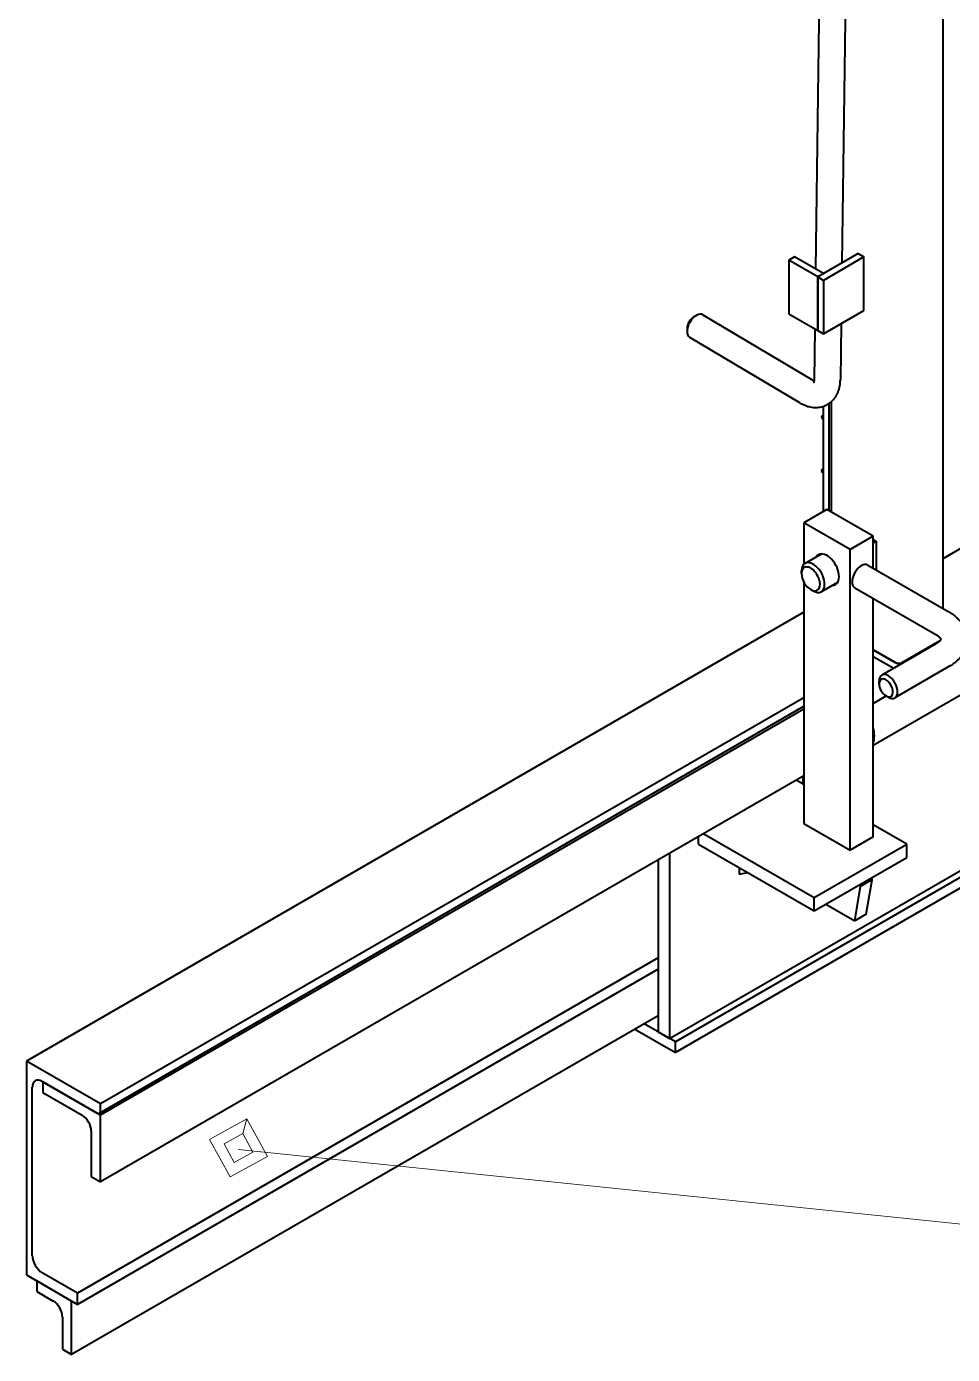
# Model space of a CAD drawing. Header units: millimetres. Extents: x 30271 to 35001, y 5679 to 9007.
# Drawn here: x 30596 to 30992, y 5679 to 6247 of the extents above; entities that cross this region are included whole.
import ezdxf

# ---------------------------------------------------------------- set-up
doc = ezdxf.new("R2010")
doc.units = ezdxf.units.MM
doc.linetypes.add('K5LT_BASIC', pattern=[0])
doc.linetypes.add('K5LT_THIN', pattern=[0])
doc.layers.add('0 VIEW0', color=7, linetype='Continuous')
doc.layers.add('0 VIEW4', color=7, linetype='Continuous')

msp = doc.modelspace()

# ---------------------------------------------------------------- linework, layer by layer
at = {"layer": '0 VIEW0', "color": 5, "linetype": 'K5LT_BASIC', "lineweight": 40}
for p, q in [((30988.008, 6665.067), (30988.008, 5997.971)), ((30940.079, 6633.431), (30933.55, 6143.112)), ((30951.278, 6633.282), (30944.786, 6145.724)), ((30924.531, 6148.319), (30922.056, 6146.89)), ((30934.43, 6139.746), (30922.056, 6146.89)), ((30922.056, 6146.89), (30922.056, 6124.028)), ((30936.905, 6141.175), (30924.531, 6148.319)), ((30951.754, 6149.748), (30934.43, 6139.746)), ((30954.229, 6148.319), (30936.905, 6138.317)), ((30951.754, 6149.748), (30954.229, 6148.319)), ((30954.229, 6125.457), (30954.229, 6148.319)), ((30936.905, 6141.175), (30934.43, 6139.746)), ((30934.43, 6139.746), (30936.905, 6138.317)), ((30934.43, 6139.746), (30934.43, 6116.884)), ((30934.43, 6116.884), (30934.43, 6139.746)), ((30936.905, 6138.317), (30936.905, 6115.455)), ((30936.905, 6115.455), (30954.229, 6125.457)), ((30881.603, 6122.834), (30882.637, 6123.396)), ((30885.321, 6123.605), (30932.338, 6095.631)), ((30922.056, 6124.028), (30934.43, 6116.884)), ((30944.441, 6119.805), (30944.119, 6095.652)), ((30878.498, 6117.615), (30878.498, 6116.438)), ((30879.594, 6113.979), (30926.612, 6086.006)), ((30933.21, 6117.588), (30932.92, 6095.801)), ((30934.43, 6116.884), (30936.905, 6115.455)), ((30871.074, 5813.964), (31363.911, 6098.504)), ((31365.57, 6096.603), (30873.548, 5812.535)), ((31368.223, 6093.563), (30873.548, 5807.962)), ((30936.905, 6039.439), (30936.905, 6084.453)), ((30939.38, 6039.725), (30939.38, 6085.688)), ((30940.25, 6086.363), (30940.25, 6039.223)), ((30938.39, 6040.296), (30928.491, 6034.581)), ((30958.189, 6028.865), (30938.39, 6040.296)), ((30948.29, 6023.15), (30928.491, 6034.581)), ((30928.491, 6034.581), (30928.491, 6016.863)), ((30958.189, 6028.865), (30948.29, 6023.15)), ((30958.189, 6015.186), (30958.189, 6028.865)), ((31009.546, 6031.654), (30988.008, 6019.218)), ((30948.29, 5894.552), (30948.29, 6023.15)), ((30958.189, 6027.437), (30959.427, 6026.722)), ((30958.189, 6026.008), (30959.427, 6026.722)), ((30959.427, 6026.722), (30959.427, 6014.472)), ((30928.95, 6017.21), (30936.011, 6021.286)), ((30955.917, 6016.498), (30990.599, 5996.475)), ((30927.501, 6012.862), (30927.501, 6014.005)), ((30928.491, 6009.266), (30928.491, 5905.983)), ((30931.46, 6006.004), (30932.45, 6005.432)), ((30935.95, 6005.085), (30943.011, 6009.162)), ((30950.317, 6006.799), (30984.999, 5986.775)), ((30958.189, 5900.267), (30958.189, 6002.254)), ((30928.491, 5996.287), (30595.868, 5804.247)), ((30984.999, 5982.757), (30961.857, 5969.397)), ((30970.563, 5974.854), (30986.841, 5984.252)), ((30969.452, 5973.781), (30958.189, 5980.284)), ((30958.189, 5980.284), (30967.594, 5974.854)), ((31028.631, 5980.015), (30958.189, 5939.345)), ((30958.189, 5977.426), (30966.977, 5972.353)), ((30990.599, 5973.058), (30967.457, 5959.697)), ((30960.697, 5965.69), (30960.697, 5966.833)), ((30960.697, 5965.69), (30960.697, 5966.833)), ((30928.491, 5959.708), (30627.546, 5785.958)), ((30958.189, 5957.283), (30963.754, 5960.496)), ((30963.667, 5960.546), (30964.657, 5959.975)), ((30627.039, 5782.036), (30928.491, 5956.079)), ((30928.491, 5954.907), (30627.546, 5781.157)), ((30928.491, 5926.33), (30627.546, 5752.579)), ((30927.996, 5926.044), (30927.996, 5922.843)), ((30928.491, 5922.558), (30925.224, 5924.444)), ((30928.491, 5905.983), (30948.29, 5894.552)), ((30972.543, 5897.124), (30958.189, 5905.411)), ((30883.448, 5897.124), (30883.448, 5900.324)), ((30883.448, 5897.124), (30932.945, 5868.546)), ((30885.626, 5901.582), (30932.945, 5874.262)), ((30932.945, 5874.262), (30972.543, 5897.124)), ((30958.189, 5900.267), (30948.29, 5894.552)), ((30972.543, 5891.408), (30972.543, 5897.124)), ((30871.074, 5893.18), (30871.074, 5813.964)), ((30932.945, 5868.546), (30972.543, 5891.408)), ((30866.124, 5890.322), (30866.124, 5816.821)), ((30900.772, 5887.122), (30900.772, 5884.264)), ((30900.772, 5884.264), (30904.484, 5884.978)), ((30957.694, 5881.896), (30952.744, 5879.038)), ((30952.744, 5879.038), (30952.744, 5879.977)), ((30955.219, 5867.117), (30957.694, 5881.896)), ((30957.694, 5881.896), (30957.694, 5882.835)), ((30932.945, 5868.546), (30932.945, 5874.262)), ((30950.269, 5864.26), (30952.744, 5879.038)), ((30937.895, 5871.404), (30950.269, 5864.26)), ((30955.219, 5867.117), (30950.269, 5864.26)), ((30866.124, 5848.485), (30617.646, 5705.027)), ((30866.124, 5843.684), (30617.646, 5700.226)), ((30866.124, 5823.68), (30615.172, 5678.793)), ((30856.224, 5817.964), (30873.548, 5807.962)), ((30873.548, 5812.535), (30860.184, 5820.251)), ((30866.124, 5816.821), (30871.074, 5813.964)), ((30873.548, 5807.962), (30873.548, 5812.535)), ((30595.868, 5804.247), (30595.868, 5712.8)), ((30627.546, 5785.958), (30595.868, 5804.247)), ((30602.55, 5795.588), (30625.814, 5782.157)), ((30627.546, 5781.157), (30602.797, 5795.445)), ((30602.797, 5795.445), (30602.797, 5790.873)), ((30598.342, 5721.03), (30598.342, 5793.159)), ((30602.797, 5790.873), (30619.626, 5781.157)), ((30627.546, 5783.157), (30627.546, 5785.958)), ((30627.546, 5752.579), (30627.546, 5781.157)), ((30623.586, 5774.298), (30623.586, 5754.866)), ((30623.586, 5754.866), (30627.546, 5752.579)), ((30595.868, 5712.8), (30617.646, 5700.226)), ((30615.172, 5701.654), (30600.322, 5710.228)), ((30600.322, 5710.228), (30600.322, 5705.655)), ((30617.646, 5705.027), (30602.55, 5713.743)), ((30600.322, 5705.655), (30607.252, 5701.654)), ((30617.646, 5700.226), (30617.646, 5705.027)), ((30615.172, 5678.793), (30615.172, 5701.654)), ((30611.212, 5694.796), (30611.212, 5681.079)), ((30611.212, 5681.079), (30615.172, 5678.793))]:
    msp.add_line(p, q, dxfattribs=at)
msp.add_arc((30935.048, 6100.127), 5.25, 238.92609, 245.77841, dxfattribs=at)
for centre, major_axis, ratio, start_param, end_param in [((30882.458, 6118.792), (-2.863, -4.813), 0.5684741, 3.9345043, 5.5203345), ((30881.468, 6119.381), (-2.148, -3.609), 0.5684741, 3.9345043, 5.5203345), ((30881.468, 6119.381), (-2.148, -3.609), 0.5684741, 3.9044434, 3.9345043), ((30882.458, 6118.792), (-2.863, -4.813), 0.5684741, 3.9044434, 3.9345043), ((30882.458, 6118.792), (-2.863, -4.813), 0.5684741, 3.1415927, 3.9044434), ((30882.458, 6118.792), (-2.863, -4.813), 0.5684741, 5.5203345, 6.2831853), ((30932.45, 6011.147), (-3.5, 6.062), 0.5773503, 0, 0.7853982), ((30931.46, 6010.576), (-2.8, 4.85), 0.5773503, 3.9269908, 7.0685835), ((30932.45, 6011.147), (-3.5, 6.062), 0.5773503, 3.9269908, 6.2831853), ((30938.39, 6014.577), (3.675, -6.365), 0.5773503, 3.1415927, 3.4514373), ((30938.39, 6014.577), (3.675, -6.365), 0.5773503, 0.7853982, 3.1415927), ((30953.117, 6011.648), (-2.8, -4.85), 0.5773503, 3.1415927, 5.4977871), ((30931.46, 6010.576), (-2.8, 4.85), 0.5773503, 0.7853982, 2.3561945), ((30938.39, 6014.577), (3.675, -6.365), 0.5773503, 0, 0.7853982), ((30931.46, 6010.576), (-2.8, 4.85), 0.5773503, 2.3561945, 3.9269908), ((30932.45, 6011.147), (-3.5, 6.062), 0.5773503, 2.3561945, 3.1415927), ((30932.45, 6011.147), (-3.5, 6.062), 0.5773503, 3.1415927, 3.9269908), ((30938.39, 6014.577), (3.675, -6.365), 0.5773503, 5.9733407, 6.2831853), ((30953.117, 6011.648), (-2.8, -4.85), 0.5773503, 5.4977871, 6.2831853), ((30969.079, 5975.712), (-2.1, 0), 0.5773503, 0.7853982, 2.3561945), ((30964.657, 5964.547), (-2.8, 4.85), 0.5773503, 0, 0.7853982), ((30963.667, 5963.975), (-2.1, 3.637), 0.5773503, 2.3561945, 7.0685835), ((30963.667, 5963.975), (-2.1, 3.637), 0.5773503, 0.7853982, 2.3561945), ((30964.657, 5964.547), (-2.8, 4.85), 0.5773503, 3.1415927, 6.2831853), ((30964.657, 5964.547), (-2.8, 4.85), 0.5773503, 2.3561945, 3.1415927), ((30950.764, 5947.991), (5.6, -9.699), 0.5773503, 0.429977, 1.1408194), ((30602.55, 5790.73), (2.975, -5.153), 0.5773503, 3.1415927, 3.9269908), ((30602.55, 5790.73), (2.975, -5.153), 0.5773503, 2.3561945, 3.1415927), ((30619.626, 5776.584), (2.8, -4.85), 0.5773503, 0.7853982, 2.3561945), ((30625.814, 5784.157), (1.225, -2.122), 0.5773503, 5.4977871, 6.2831853), ((30625.814, 5784.157), (1.225, -2.122), 0.5773503, 0, 0.7853982), ((30602.55, 5718.601), (2.975, -5.153), 0.5773503, 3.9269908, 5.4977871), ((30607.252, 5697.082), (2.8, -4.85), 0.5773503, 0.7853982, 2.3561945)]:
    msp.add_ellipse(centre, major_axis=major_axis, ratio=ratio, start_param=start_param, end_param=end_param, dxfattribs=at)
for points, knots in [([(30932.92, 6095.801), (30932.919, 6095.711), (30932.912, 6095.533), (30932.886, 6095.236), (30932.839, 6094.954), (30932.78, 6094.743), (30932.736, 6094.633), (30932.727, 6094.619), (30932.731, 6094.627)], [0, 0, 0, 0, 0.9737055, 2.0359297, 3.8359297, 5.5527814, 7.1909927, 9, 9, 9, 9]), ([(30926.612, 6086.006), (30927.05, 6085.745), (30927.927, 6085.273), (30929.258, 6084.709), (30930.572, 6084.297), (30931.86, 6084.034), (30933.112, 6083.912), (30934.32, 6083.926), (30935.48, 6084.068), (30936.587, 6084.33), (30937.637, 6084.707), (30938.626, 6085.193), (30939.551, 6085.783), (30940.406, 6086.474), (30941.188, 6087.263), (30941.891, 6088.148), (30942.512, 6089.128), (30943.044, 6090.202), (30943.479, 6091.369), (30943.812, 6092.628), (30944.046, 6094.058), (30944.111, 6095.083), (30944.119, 6095.652)], [0, 0, 0, 0, 1.3454688, 2.6522026, 3.9127745, 5.1251777, 6.290226, 7.4117793, 8.4960422, 9.5506356, 10.5838543, 11.6041982, 12.6195734, 13.6379381, 14.6675372, 15.7164739, 16.7925269, 17.90284, 19.053439, 20.2485879, 21.4901495, 23, 23, 23, 23]), ([(30936.905, 6078.495), (30936.49, 6078.909), (30936.083, 6079.695), (30936.242, 6080.186), (30936.541, 6080.513), (30936.905, 6080.582)], [0.571986, 0.571986, 0.571986, 0.571986, 1, 2, 2.8672524, 2.8672524, 2.8672524, 2.8672524]), ([(30936.905, 6055.633), (30936.49, 6056.047), (30936.083, 6056.834), (30936.242, 6057.324), (30936.541, 6057.651), (30936.905, 6057.72)], [0.571986, 0.571986, 0.571986, 0.571986, 1, 2, 2.8672524, 2.8672524, 2.8672524, 2.8672524]), ([(30990.599, 5996.475), (30991.136, 5996.164), (30992.154, 5995.515), (30993.527, 5994.448), (30994.717, 5993.319), (30995.726, 5992.143), (30996.559, 5990.933), (30997.224, 5989.699), (30997.728, 5988.451), (30998.079, 5987.194), (30998.282, 5985.934), (30998.342, 5984.677), (30998.262, 5983.426), (30998.043, 5982.185), (30997.684, 5980.958), (30997.182, 5979.748), (30996.533, 5978.561), (30995.731, 5977.4), (30994.77, 5976.273), (30993.643, 5975.188), (30992.265, 5974.092), (30991.207, 5973.409), (30990.599, 5973.058)], [0, 0, 0, 0, 1.370969, 2.6950236, 3.9648325, 5.1788291, 6.3387788, 7.4499765, 8.5196322, 9.5569502, 10.5716243, 11.5725998, 12.5694556, 13.5715949, 14.5883013, 15.6287344, 16.7011691, 17.813803, 18.9734997, 20.1847403, 21.4494164, 23, 23, 23, 23]), ([(30984.999, 5986.775), (30985.183, 5986.669), (30985.587, 5986.417), (30986.104, 5986.035), (30986.518, 5985.659), (30986.795, 5985.35), (30986.964, 5985.113), (30987.057, 5984.947), (30987.101, 5984.843), (30987.116, 5984.788), (30987.12, 5984.766), (30987.119, 5984.766), (30987.119, 5984.766)], [0, 0, 0, 0, 1.1791932, 2.7616411, 4.252859, 5.6551882, 6.9768476, 8.2287257, 9.42544, 10.5796546, 11.7039589, 13, 13, 13, 13]), ([(30987.119, 5984.766), (30987.119, 5984.766), (30987.12, 5984.766), (30987.117, 5984.751), (30987.106, 5984.705), (30987.071, 5984.617), (30986.997, 5984.474), (30986.861, 5984.271), (30986.64, 5984.003), (30986.307, 5983.674), (30985.839, 5983.292), (30985.373, 5982.979), (30985.07, 5982.799), (30984.999, 5982.757)], [0, 0, 0, 0, 1.1842217, 2.3738718, 3.5805752, 4.8164093, 6.0920057, 7.4216016, 8.8181476, 10.2929191, 11.8551932, 13.5093432, 14, 14, 14, 14])]:
    msp.add_open_spline(points, degree=3, knots=knots, dxfattribs=at)
at = {"layer": '0 VIEW4', "color": 7, "linetype": 'K5LT_THIN', "lineweight": 9}
for p, q in [((30690.155, 5779.527), (30674.167, 5770.735)), ((30688.356, 5773.332), (30690.155, 5779.527)), ((30698.948, 5763.539), (30690.155, 5779.527)), ((30688.356, 5773.332), (30680.362, 5768.936)), ((30692.752, 5765.338), (30688.356, 5773.332)), ((30674.167, 5770.735), (30682.959, 5754.746)), ((30680.362, 5768.936), (30684.758, 5760.942)), ((30995.971, 5734.556), (30686.363, 5766.497)), ((30682.959, 5754.746), (30698.948, 5763.539)), ((30684.758, 5760.942), (30692.752, 5765.338))]:
    msp.add_line(p, q, dxfattribs=at)

doc.saveas('drawing.dxf')
